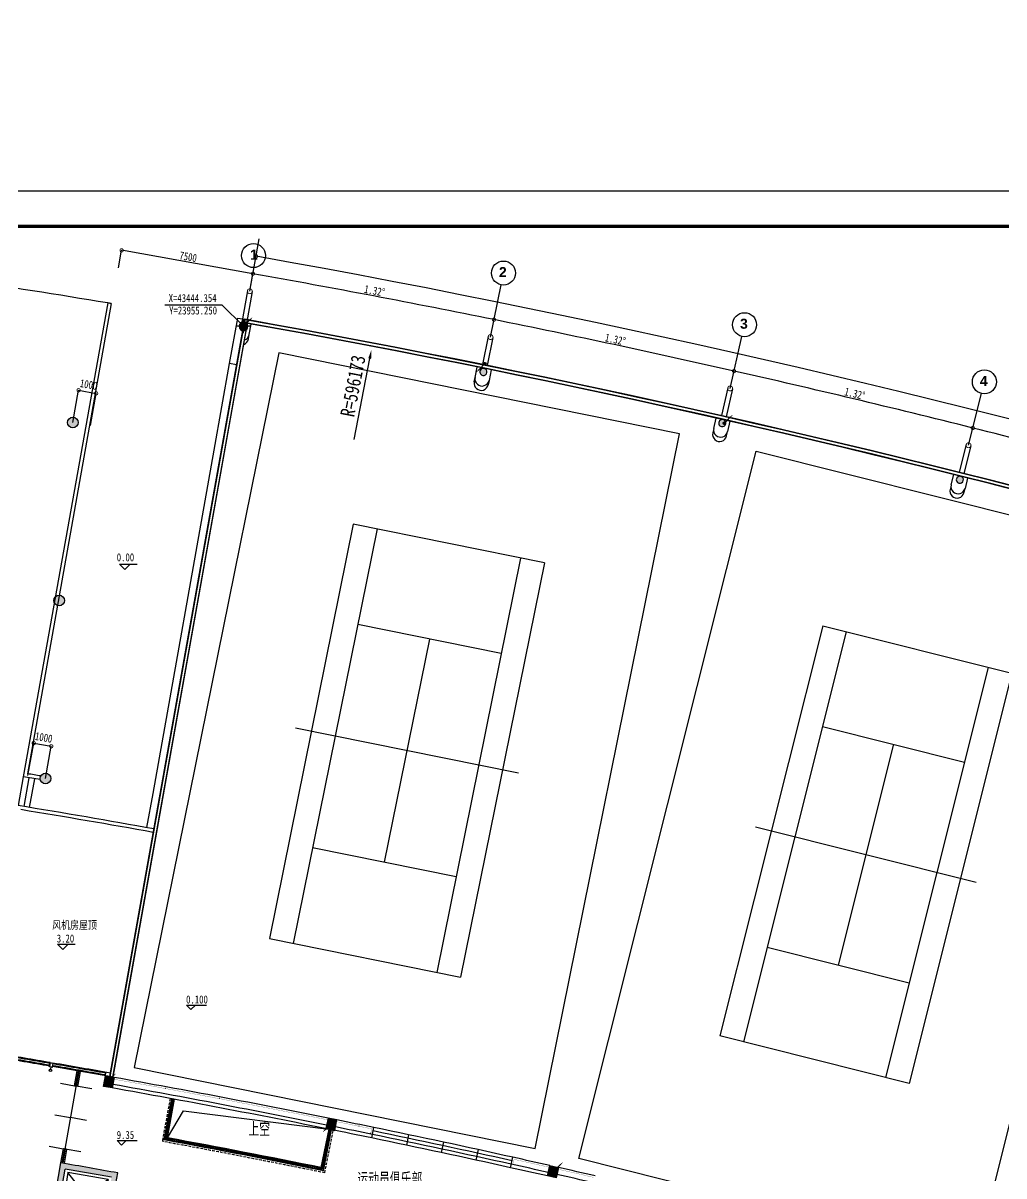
# Model space of a CAD drawing. Extents: x 23317406 to 24383751, y 42324270 to 43451021.
# Drawn here: x 23942852 to 23998013, y 42974335 to 43039150 of the extents above; entities that cross this region are included whole.
import ezdxf

# ---------------------------------------------------------------- set-up
doc = ezdxf.new("R2010")
doc.units = 0
doc.header["$MEASUREMENT"] = 0
for name, pattern in [('DASHED', [0.75, 0.5, -0.25]), ('HIDDEN', [9.525, 6.35, -3.175]), ('T-BW-SF$0$DOT2', [3.175, 0, -3.175])]:
    doc.linetypes.add(name, pattern=pattern)
doc.layers.get('0').update_dxf_attribs({"linetype": 'CONTINUOUS'})
doc.layers.get('DEFPOINTS').update_dxf_attribs({"linetype": 'CONTINUOUS'})
for name, color, linetype in [('FRAME', 7, 'CONTINUOUS'), ('场地', 5, 'CONTINUOUS'), ('墙', 7, 'CONTINUOUS'), ('柱填充', 8, 'CONTINUOUS'), ('柱形', 7, 'CONTINUOUS'), ('标注', 7, 'CONTINUOUS'), ('楼梯', 5, 'CONTINUOUS'), ('汉字', 7, 'CONTINUOUS'), ('电-强电平面-设备', 4, 'CONTINUOUS'), ('电-接地防雷-箭头', 3, 'CONTINUOUS'), ('钢', 4, 'CONTINUOUS'), ('门窗', 7, 'CONTINUOUS')]:
    doc.layers.add(name, color=color, linetype=linetype)
doc.styles.add('IDQSTYLE', font='txt.shx', dxfattribs={"width": 0.7, "bigfont": 'hztxt.shx'})
doc.styles.add('KSHZ', font='ROMANS.shx', dxfattribs={"height": 800, "bigfont": 'dfhz.shx'})
doc.styles.add('Q1', font='SimSun.ttf', dxfattribs={"width": 0.8, "height": 450})
doc.styles.add('Q200', font='SimSun.ttf', dxfattribs={"width": 0.8, "height": 450})
doc.styles.add('T-SG-01$0$Arial', font='ARIALBD.TTF')
doc.dimstyles.new('Q2', dxfattribs={"dimscale": 150, "dimtxt": 2.5, "dimasz": 2.5, "dimexe": 0, "dimexo": 0, "dimgap": 0.5, "dimtad": 1, "dimdec": 4, "dimdsep": 46, "dimtxsty": 'Q200', "dimblk1": 'DOTSMALL', "dimblk2": 'DOTSMALL', "dimsah": 1, "dimcen": 2.5, "dimadec": 0, "dimazin": 0, "dimtfac": 1, "dimtdec": 3, "dimtmove": 2, "dimatfit": 3, "dimldrblk": 'DOTSMALL', "dimfxl": 1, "dimtolj": 1, "dimtzin": 10, "dimarcsym": 0})

# ---------------------------------------------------------------- blocks, each defined once
blk = doc.blocks.new('_DOTSMALL')
at = {"color": 0, "linetype": 'ByBlock', "const_width": 0.5}
blk.add_lwpolyline([(-0.0625, 0, 1), (0.0625, 0, 1)], format="xyb", close=True, dxfattribs=at)
blk = doc.blocks.new('*D220')
at = {"color": 0, "linetype": 'ByBlock'}
blk.add_arc((23850579, 42364089), 599173, 74.60798, 75.92798, dxfattribs=at)
at = {"layer": 'DEFPOINTS', "color": 0, "linetype": 'ByBlock'}
for p in [(23996749, 42947221), (23996019, 42944311), (24005171, 42942975), (24009878, 42942735), (24009347, 42940806)]:
    blk.add_point(p, dxfattribs=at)
at = {"color": 0, "linetype": 'ByBlock', "xscale": 375, "yscale": 375, "zscale": 375}
for p, rotation in [((23996262, 42945281), 165.9279804355563), ((24009612, 42941770), 344.607980435464)]:
    blk.add_blockref('_DOTSMALL', p, dxfattribs=dict(at, rotation=rotation))
at = {"color": 0, "linetype": 'ByBlock', "insert": (24003024, 42943854), "char_height": 450, "attachment_point": 5, "rotation": 345.26798, "style": 'Q200'}
blk.add_mtext('\\A1;1.32°', dxfattribs=at)
blk = doc.blocks.new('*D221')
at = {"color": 0, "linetype": 'ByBlock'}
blk.add_arc((23850579, 42364089), 599173, 75.92798, 77.24798, dxfattribs=at)
at = {"layer": 'DEFPOINTS', "color": 0, "linetype": 'ByBlock'}
for p in [(23983056, 42949458), (23982614, 42947507), (23996749, 42947221), (23991795, 42946382), (23996019, 42944311)]:
    blk.add_point(p, dxfattribs=at)
at = {"color": 0, "linetype": 'ByBlock', "xscale": 375, "yscale": 375, "zscale": 375}
for p, rotation in [((23982835, 42948482), 167.247980435338), ((23996262, 42945281), 345.92798043534)]:
    blk.add_blockref('_DOTSMALL', p, dxfattribs=dict(at, rotation=rotation))
at = {"color": 0, "linetype": 'ByBlock', "insert": (23989627, 42947212), "char_height": 450, "attachment_point": 5, "rotation": 346.58798, "style": 'Q200'}
blk.add_mtext('\\A1;1.32°', dxfattribs=at)
blk = doc.blocks.new('*D222')
at = {"color": 0, "linetype": 'ByBlock'}
blk.add_arc((23850579, 42364089), 599173, 77.24798, 78.56798, dxfattribs=at)
at = {"layer": 'DEFPOINTS', "color": 0, "linetype": 'ByBlock'}
for p in [(23969734, 42953334), (23969139, 42950394), (23978343, 42949481), (23983056, 42949458), (23982614, 42947507)]:
    blk.add_point(p, dxfattribs=at)
at = {"color": 0, "linetype": 'ByBlock', "xscale": 375, "yscale": 375, "zscale": 375}
for p, rotation in [((23969338, 42951374), 168.5679804356824), ((23982835, 42948482), 347.2479804356174)]:
    blk.add_blockref('_DOTSMALL', p, dxfattribs=dict(at, rotation=rotation))
at = {"color": 0, "linetype": 'ByBlock', "insert": (23976158, 42950260), "char_height": 450, "attachment_point": 5, "rotation": 347.90798, "style": 'Q200'}
blk.add_mtext('\\A1;1.32°', dxfattribs=at)
blk = doc.blocks.new('*D223')
at = {"color": 0, "linetype": 'ByBlock'}
blk.add_arc((23850579, 42364089), 599173, 78.56798, 79.88798, dxfattribs=at)
at = {"layer": 'DEFPOINTS', "color": 0, "linetype": 'ByBlock'}
for p in [(23955953, 42954938), (23955602, 42952970), (23969734, 42953334), (23964824, 42952269), (23969139, 42950394)]:
    blk.add_point(p, dxfattribs=at)
at = {"color": 0, "linetype": 'ByBlock', "xscale": 375, "yscale": 375, "zscale": 375}
for p, rotation in [((23955777, 42953954), 169.8879804353212), ((23969338, 42951374), 348.567980435093)]:
    blk.add_blockref('_DOTSMALL', p, dxfattribs=dict(at, rotation=rotation))
at = {"color": 0, "linetype": 'ByBlock', "insert": (23962621, 42952998), "char_height": 450, "attachment_point": 5, "rotation": 349.22798, "style": 'Q200'}
blk.add_mtext('\\A1;1.32°', dxfattribs=at)
blk = doc.blocks.new('*D224')
at = {"color": 0, "linetype": 'ByBlock'}
blk.add_arc((23850579, 42364089), 600173, 68.00798, 79.88798, dxfattribs=at)
at = {"layer": 'DEFPOINTS', "color": 0, "linetype": 'ByBlock'}
for p in [(23956128, 42955923), (23955602, 42952970), (24036361, 42934783), (24075704, 42921518), (24074581, 42918736)]:
    blk.add_point(p, dxfattribs=at)
at = {"color": 0, "linetype": 'ByBlock', "xscale": 375, "yscale": 375, "zscale": 375}
for p, rotation in [((23955953, 42954938), 169.8879804353919), ((24075330, 42920590), 338.0079804357749)]:
    blk.add_blockref('_DOTSMALL', p, dxfattribs=dict(at, rotation=rotation))
at = {"color": 0, "linetype": 'ByBlock', "insert": (24016615, 42941150), "char_height": 450, "attachment_point": 5, "rotation": 343.94798, "style": 'Q200'}
blk.add_mtext('\\A1;11.88°', dxfattribs=at)
blk = doc.blocks.new('A$C78551AF3')
for points in [[(500, 1500, 0.4142136), (1500, 500), (1500, 1500)], [(1500, 2500), (1500, 1500), (2500, 1500, 0.4142136)]]:
    blk.add_hatch(color=256).paths.add_polyline_path(points)
for p, q in [((1500, 0), (1500, 3000)), ((0, 1500), (3000, 1500))]:
    blk.add_line(p, q)
blk.add_circle((1500, 1500), 1000)
blk = doc.blocks.new('A$C5D383393')
at = {"xscale": 0.25, "yscale": 0.25, "zscale": 0.25}
blk.add_blockref('A$C78551AF3', (0, 0), dxfattribs=at)
blk = doc.blocks.new('*D249')
at = {"color": 0, "linetype": 'ByBlock'}
for p, q in [((23948218, 42954286), (23948394, 42955271)), ((23955777, 42953954), (23948394, 42955271)), ((23955602, 42952970), (23955777, 42953954))]:
    blk.add_line(p, q, dxfattribs=at)
at = {"layer": 'DEFPOINTS', "color": 0, "linetype": 'ByBlock'}
for p in [(23948394, 42955271), (23948218, 42954286), (23955602, 42952970)]:
    blk.add_point(p, dxfattribs=at)
at = {"color": 0, "linetype": 'ByBlock', "xscale": 375, "yscale": 375, "zscale": 375}
for p, rotation in [((23948394, 42955271), 169.8879804354521), ((23955777, 42953954), 349.8879804354521)]:
    blk.add_blockref('_DOTSMALL', p, dxfattribs=dict(at, rotation=rotation))
at = {"color": 0, "linetype": 'ByBlock', "insert": (23952138, 42954908), "char_height": 450, "attachment_point": 5, "rotation": 349.88798, "style": 'Q200'}
blk.add_mtext('\\A1;7500', dxfattribs=at)
blk = doc.blocks.new('*D256')
at = {"color": 0, "linetype": 'ByBlock'}
for p, q in [((23945652, 42945591), (23945975, 42947405)), ((23945975, 42947405), (23946960, 42947230)), ((23946636, 42945415), (23946960, 42947230))]:
    blk.add_line(p, q, dxfattribs=at)
at = {"layer": 'DEFPOINTS', "color": 0, "linetype": 'ByBlock'}
for p in [(23946960, 42947230), (23945652, 42945591), (23946636, 42945415)]:
    blk.add_point(p, dxfattribs=at)
at = {"color": 0, "linetype": 'ByBlock', "xscale": 375, "yscale": 375, "zscale": 375}
for p, rotation in [((23945975, 42947405), 169.8879804351034), ((23946960, 42947230), 349.8879804351034)]:
    blk.add_blockref('_DOTSMALL', p, dxfattribs=dict(at, rotation=rotation))
at = {"color": 0, "linetype": 'ByBlock', "insert": (23946540, 42947724), "char_height": 450, "attachment_point": 5, "rotation": 349.88798, "style": 'Q200'}
blk.add_mtext('\\A1;1000', dxfattribs=at)
blk = doc.blocks.new('*D257')
at = {"color": 0, "linetype": 'ByBlock'}
for p, q in [((23943129, 42925749), (23943453, 42927564)), ((23943453, 42927564), (23944437, 42927389)), ((23944113, 42925574), (23944437, 42927389))]:
    blk.add_line(p, q, dxfattribs=at)
at = {"layer": 'DEFPOINTS', "color": 0, "linetype": 'ByBlock'}
for p in [(23944437, 42927389), (23943129, 42925749), (23944113, 42925574)]:
    blk.add_point(p, dxfattribs=at)
at = {"color": 0, "linetype": 'ByBlock', "xscale": 375, "yscale": 375, "zscale": 375}
for p, rotation in [((23943453, 42927564), 169.8879804355611), ((23944437, 42927389), 349.8879804355611)]:
    blk.add_blockref('_DOTSMALL', p, dxfattribs=dict(at, rotation=rotation))
at = {"color": 0, "linetype": 'ByBlock', "insert": (23944017, 42927883), "char_height": 450, "attachment_point": 5, "rotation": 349.88798, "style": 'Q200'}
blk.add_mtext('\\A1;1000', dxfattribs=at)
blk = doc.blocks.new('A$C3C4F7BE9')
at = {"layer": '场地'}
for p, q in [((8126, 44745), (0, 4559)), ((30670, 40187), (8126, 44745)), ((22544, 0), (30670, 40187)), ((12314, 35109), (7603, 11811)), ((23067, 32935), (12314, 35109)), ((13657, 34838), (8946, 11539)), ((21724, 33206), (17012, 9908)), ((23067, 32935), (18355, 9636)), ((20637, 27830), (12570, 29461)), ((16603, 28646), (14066, 16100)), ((21603, 21105), (9067, 23640)), ((18100, 15284), (10033, 16915)), ((7603, 11811), (18355, 9636)), ((0, 4559), (22543, 0))]:
    blk.add_line(p, q, dxfattribs=at)
blk = doc.blocks.new('M100')
at = {"layer": '门窗'}
blk.add_line((0, 1000), (0, 0), dxfattribs=at)
blk = doc.blocks.new('A$C46B536CB')
at = {"layer": '柱形'}
blk.add_line((0, 277), (116, 942), dxfattribs=at)
at = {"layer": '楼梯'}
for p, q in [((2865, 2302), (609, 2695)), ((2507, 282), (609, 2695)), ((251, 675), (2865, 2302)), ((2507, 282), (251, 675)), ((698, 505), (645, 210)), ((1878, 295), (1825, 0))]:
    blk.add_line(p, q, dxfattribs=at)
for centre, radius, start, end in [((540181, -94026), 548173, 169.8374, 170.05187), ((542421, -94510), 548173, 169.8277, 170.04217), ((97184, 539815), 548173, 259.85667, 259.98192), ((97184, 539815), 547873, 259.85667, 259.98199)]:
    blk.add_arc(centre, radius, start, end, dxfattribs=at)
blk = doc.blocks.new('*X408')
at = {"color": 0, "linetype": 'Continuous'}
for p, q in [((192.6, 446.7), (193.9, 448)), ((192.7, 446.4), (194.2, 447.9)), ((192.7, 447.2), (193.3, 447.9)), ((192.8, 446.1), (194.5, 447.8)), ((193, 445.8), (194.7, 447.6)), ((193.2, 445.7), (194.9, 447.4)), ((193.5, 445.5), (195, 447.1)), ((193.9, 445.5), (195.1, 446.7)), ((194.6, 445.8), (194.8, 446))]:
    blk.add_line(p, q, dxfattribs=at)
blk = doc.blocks.new('HC000749')
at = {"color": 0, "linetype": 'Continuous'}
blk.add_line((0, -0.06), (3.11, 3.12), dxfattribs=at)
blk.add_lwpolyline([(3.11, 3.12, 0.8, 0, 0), (5.06, 5, 0, 0, 0)], format="xyseb", dxfattribs=at)
blk.add_circle((0, 0), 0.625, dxfattribs=at)
at = {"color": 0, "linetype": 'Continuous', "xscale": 0.5, "yscale": 0.5, "zscale": 0.5}
blk.add_blockref('*X408', (-96.92, -223.38), dxfattribs=at)
at = {"color": 0, "style": 'IDQSTYLE', "width": 0.7}
blk.add_attdef('PSFHATT', (7.06, -0.63), '', height=2.5, dxfattribs=at)
blk = doc.blocks.new('*X411')
at = {"color": 0, "linetype": 'Continuous'}
for p, q in [((192.6, 446.7), (193.9, 448)), ((192.7, 446.4), (194.2, 447.9)), ((192.7, 447.2), (193.3, 447.9)), ((192.8, 446.1), (194.5, 447.8)), ((193, 445.8), (194.7, 447.6)), ((193.2, 445.7), (194.9, 447.4)), ((193.5, 445.5), (195, 447.1)), ((193.9, 445.5), (195.1, 446.7)), ((194.6, 445.8), (194.8, 446))]:
    blk.add_line(p, q, dxfattribs=at)
blk = doc.blocks.new('HC000750')
at = {"color": 0, "linetype": 'Continuous'}
blk.add_line((0, -0.06), (-3.11, -3.23), dxfattribs=at)
blk.add_lwpolyline([(-3.11, -3.23, 0.8, 0, 0), (-5.06, -5.12, 0, 0, 0)], format="xyseb", dxfattribs=at)
blk.add_circle((0, 0), 0.625, dxfattribs=at)
at = {"color": 0, "linetype": 'Continuous', "xscale": 0.5, "yscale": 0.5, "zscale": 0.5}
blk.add_blockref('*X411', (-96.92, -223.38), dxfattribs=at)
at = {"color": 0, "style": 'IDQSTYLE', "width": 0.7}
blk.add_attdef('PSFHATT', (2.63, -5.12), '', height=2.5, dxfattribs=at)

msp = doc.modelspace()

# ---------------------------------------------------------------- hatches: boundary and pattern name
at = {"layer": '柱填充'}
h = msp.add_hatch(color=256, dxfattribs=at)
edge = h.paths.add_edge_path()
edge.add_arc((23955250.55679, 43022102.21547), 200, 259.8879804354, 79.8879804354, ccw=False)
edge.add_arc((23955250.55679, 43022102.21547), 200, 79.8879804354, 259.8879804354, ccw=False)
h = msp.add_hatch(color=256, dxfattribs=at)
edge = h.paths.add_edge_path()
edge.add_arc((23945651.59366, 43016692.18648), 300, 0, 360)
edge = h.paths.add_edge_path()
edge.add_arc((23944882.56682, 43006684.5057), 300, 0, 360)
edge = h.paths.add_edge_path()
edge.add_arc((23944113.42506, 42996676.18057), 300, 0, 360)
edge = h.paths.add_edge_path()
edge.add_arc((23968743.57759, 43019535.55081), 200, 258.5679804356, 78.5679804342, ccw=False)
edge.add_arc((23968743.57759, 43019535.55081), 200, 78.5679804342, 258.5679804356, ccw=False)
edge = h.paths.add_edge_path()
edge.add_arc((23982172.85705, 43016658.06861), 200, 257.2479804358, 77.2479804347, ccw=False)
edge.add_arc((23982172.85705, 43016658.06861), 200, 77.2479804347, 257.2479804358, ccw=False)
edge = h.paths.add_edge_path()
edge.add_arc((23995532.80717, 43013472.31766), 200, 255.9279804359, 75.9279804344, ccw=False)
edge.add_arc((23995532.80717, 43013472.31766), 200, 75.9279804344, 255.9279804359, ccw=False)
for points in [[(23947868.03077, 42979282.98466), (23947973.63448, 42979873.83167), (23947481.48906, 42979961.60295), (23947375.85306, 42979371.08174)], [(23960376.07541, 42976897.63089), (23960494.97114, 42977485.73276), (23960004.88532, 42977584.80798), (23959885.9896, 42976996.70611)], [(23972338.21967, 42974334.91204), (23972825.88078, 42974224.51892), (23972958.34709, 42974809.71348), (23972470.68598, 42974920.1066)]]:
    msp.add_hatch(color=256, dxfattribs=at).paths.add_polyline_path(points)
h = msp.add_hatch(color=256, dxfattribs=at)
h.paths.add_polyline_path([(23945226.76566, 42974723.99382, -0.0012071074), (23947830.76376, 42974260.77343), (23947723.68398, 42973668.37658), (23948019.02615, 42973615.7042), (23948179.34836, 42974502.65377, 0.0014808823), (23944983.00982, 42975071.24459), (23944474.17209, 42972165.5323, 0.0008534921), (23942640.40418, 42972482.91007), (23942589.74722, 42972187.21787, -0.0021973591), (23947306.04707, 42971357.88649), (23947270.4722, 42971161.07583, -0.0001377107), (23947565.69451, 42971107.74037), (23947787.78886, 42972336.43154), (23947492.44668, 42972389.10392), (23947359.39669, 42971653.03225, 0.0012063309), (23944769.66308, 42972113.71457)])
h.paths.add_polyline_path([(23946754.63653, 42968307.32134, 0.0027241008), (23940939.97252, 42969323.46665), (23941456.41817, 42972380.14527, -0.0002522831), (23941998.46994, 42972288.17843), (23942048.80132, 42972583.92621, 0.0003898921), (23941210.58459, 42972725.90436), (23940594.18169, 42969077.61033, -0.0030010749), (23946996.49657, 42967958.77005), (23947387.82016, 42970123.68714, 0.000137964), (23947092.59783, 42970177.02256)])

# ---------------------------------------------------------------- linework, layer by layer
for p, q in [((23955601.70329, 43024071.14821), (23956128.42305, 43027024.54732)), ((23969139.47461, 43021495.53134), (23969734.09, 43024436.01302)), ((23982614.32068, 43018608.73769), (23983276.51612, 43021534.74131)), ((23996019.08986, 43015412.2994), (23996748.51389, 43018322.27201))]:
    msp.add_line(p, q)
at = {"linetype": 'ByBlock'}
msp.add_line((23961479.16128, 43015745.51267), (23962346.01168, 43020283.40193), dxfattribs=at)
at = {"color": 2}
for centre in [(23955809.03326, 43026076.41277), (23969867.87846, 43025097.6214), (23983425.5101, 43022193.09213), (23996912.6343, 43018977.01585)]:
    msp.add_circle(centre, 675, dxfattribs=at)
at = {"linetype": 'ByBlock'}
msp.add_solid([(23962264.1584, 43020299.03796), (23962427.86496, 43020267.76591), (23962439.82783, 43020774.5216)], dxfattribs=at)
at = {"layer": 'DEFPOINTS', "color": 0, "linetype": 'ByBlock'}
msp.add_point((23962439.82783, 43020774.5216), dxfattribs=at)
at = {"layer": 'FRAME'}
msp.add_lwpolyline([(23897901.89778, 42861519.9814), (23897901.89778, 43029719.9814), (24135701.89778, 43029719.9814), (24135701.89778, 42861519.9814)], close=True, dxfattribs=at)
at = {"layer": 'FRAME', "const_width": 180}
msp.add_lwpolyline([(23902901.89778, 42863519.9814), (23902901.89778, 43027719.9814), (24133701.89778, 43027719.9814), (24133701.89778, 42863519.9814)], close=True, dxfattribs=at)
at = {"layer": '场地'}
for p, q in [((23947612.09783, 43023413.31516), (23942862.42094, 42996781.14252)), ((23947809.44172, 43023380.72722), (23943094.904, 42996945.58529)), ((23942862.42094, 42996781.14252), (23942573.28413, 42995159.90775)), ((23943177.45018, 42996724.95908), (23942888.31337, 42995103.72431)), ((23943492.47941, 42996668.77564), (23943203.34261, 42995047.54087))]:
    msp.add_line(p, q, dxfattribs=at)
for centre, radius, start, end in [((23850578.58196, 42435190.26996), 596172.67138, 80.6331355208, 82.27904169929), ((23850578.5701, 42435190.19822), 596172.74409, 80.61360024294, 80.63282302627), ((23850578.58196, 42435190.26996), 569122.67138, 80.5707080443, 80.6682270118), ((23850578.58196, 42435190.26996), 569322.67138, 80.5707496245, 80.647823381)]:
    msp.add_arc(centre, radius, start, end, dxfattribs=at)
at = {"layer": '墙'}
for p, q in [((23954470.48544, 43020006.48617), (23954926.99954, 43022566.23132)), ((23954926.99954, 43022566.23132), (23955320.78609, 43022496.00202)), ((23955574.18986, 43021638.62727), (23955679.43444, 43022228.74739)), ((23954864.29563, 43019936.38946), (23954470.48544, 43020006.48617)), ((23962458.60175, 42976470.53388), (23962580.00605, 42977058.12302)), ((23970263.77858, 42974799.01837), (23970393.65568, 42975384.79302))]:
    msp.add_line(p, q, dxfattribs=at)
for points in [[(23968272.11843, 43019222.21039), (23968391.04153, 43019810.30686)], [(23969175.16987, 43019651.74218), (23969056.24676, 43019063.64571)], [(23981694.40087, 43016356.09655), (23981826.83999, 43016941.29741)], [(23982607.10762, 43016764.71196), (23982474.6685, 43016179.5111)], [(23995047.52163, 43013181.4476), (23995193.40647, 43013763.44226)], [(23995969.39917, 43013568.92918), (23995823.51433, 43012986.93453)]]:
    msp.add_lwpolyline(points, dxfattribs=at)
at = {"layer": '墙', "ltscale": 5000}
for start, end in [(67.1172342395, 67.1172342395), (66.2587266313, 66.2587266313), (64.4772342395, 64.4772342395), (64.9387266313, 64.9387266313)]:
    msp.add_arc((23850578.58196, 42857442.58139), 533172.67138, start, end, dxfattribs=at)
at = {"layer": '墙'}
for centre, radius, start, end in [((23850634.74669, 42857737.27781), 530172.67138, 79.4743453394, 79.4743453394), ((23850639.30178, 42857736.37231), 530172.67138, 78.1227654233, 78.1227654233), ((23850644.55659, 42857735.23786), 530172.67138, 77.5606287088, 77.5606287088), ((23850649.0789, 42857734.18074), 530172.67138, 76.2090487927, 76.2090487927), ((23955179.54578, 43021709.00981), 400, 290.0322397425, 349.8879385898), ((23968664.63581, 43019142.97232), 399.56457, 168.5055077149, 348.5488349659), ((23982083.8102, 43016268.55106), 400, 167.2479385896, 347.2479385897), ((23995434.38883, 43013085.06059), 400, 165.9279804353, 345.9279804354), ((23850578.58196, 42435190.26996), 553322.67138, 78.5938878522, 79.8620633223), ((23850582.30059, 42435173.73698), 552488.39933, 80.0613781183, 80.0821191079), ((23850578.58196, 42435190.26996), 552922.67138, 78.5938878522, 79.8620602055), ((23850620.41714, 42435180.80378), 552922.67138, 78.3261411162, 78.5465112167), ((23850620.41714, 42435180.80378), 553322.67138, 78.3261411162, 78.5465112167), ((23850620.41714, 42435180.80378), 552722.67138, 78.3261411162, 78.5724186335), ((23850582.30059, 42435173.73698), 548888.39933, 80.061246465, 80.0821234887), ((23850620.41714, 42435180.80378), 553322.67138, 77.2783248936, 77.4986961509), ((23850620.41714, 42435180.80378), 552722.67138, 77.2783344604, 77.4986961509), ((23850620.41714, 42435180.80378), 552922.67138, 77.2783248936, 77.4986961509), ((23850536.74751, 42435199.73939), 552922.67138, 76.9972577853, 77.2176290427), ((23850536.74751, 42435199.73939), 553322.67138, 76.9972577853, 77.2176290427)]:
    msp.add_arc(centre, radius, start, end, dxfattribs=at)
at = {"layer": '柱填充', "linetype": 'T-BW-SF$0$DOT2', "ltscale": 10}
for p, q in [((23962401.1365, 42976686.62213), (23962461.83865, 42976980.4167)), ((23962401.1365, 42976686.62213), (23962461.83865, 42976980.4167)), ((23970404.6981, 42974972.62157), (23970469.63665, 42975265.5089))]:
    msp.add_line(p, q, dxfattribs=at)
for centre, start, end in [((23850578.58196, 42435190.26996), 78.5938878522, 79.8620633223), ((23850578.58196, 42435190.26996), 78.5938878522, 79.8620625435), ((23850620.41714, 42435180.80378), 78.3364978465, 78.5465112167), ((23850620.41714, 42435180.80378), 78.3364978465, 78.5465112167), ((23850620.41714, 42435180.80378), 77.2783248936, 77.4883394207), ((23850536.74751, 42435199.73939), 77.0076145156, 77.2176290427)]:
    msp.add_arc(centre, 553222.67138, start, end, dxfattribs=at)
at = {"layer": '柱形'}
for p, q in [((23953601.39764, 43015133.37652), (23954470.48544, 43020006.48617)), ((23950160.16108, 42995837.83107), (23953601.39764, 43015133.37652)), ((23949817.79315, 42993918.12118), (23950160.16108, 42995837.83107)), ((23944414.68759, 42980448.30175), (23944397.72689, 42980349.75057)), ((23944420.60066, 42980447.2841), (23944403.63996, 42980348.73293)), ((23947375.85306, 42979371.08174), (23947481.48906, 42979961.60295)), ((23947481.48906, 42979961.60295), (23947973.63448, 42979873.83167)), ((23947973.63448, 42979873.83167), (23947868.03077, 42979282.98466)), ((23947868.03077, 42979282.98466), (23947375.85306, 42979371.08174)), ((23960004.88532, 42977584.80798), (23959885.9896, 42976996.70611)), ((23959885.9896, 42976996.70611), (23960376.07541, 42976897.63089)), ((23960494.97114, 42977485.73276), (23960004.88532, 42977584.80798)), ((23960376.07541, 42976897.63089), (23960494.97114, 42977485.73276)), ((23944474.17209, 42972165.5323), (23944983.00982, 42975071.24459)), ((23944769.66308, 42972113.71457), (23945226.76566, 42974723.99382)), ((23948019.02615, 42973615.7042), (23948179.34836, 42974502.65377)), ((23972338.21967, 42974334.91204), (23972470.68598, 42974920.1066)), ((23972470.68598, 42974920.1066), (23972958.34709, 42974809.71348)), ((23972958.34709, 42974809.71348), (23972825.88078, 42974224.51892)), ((23972825.88078, 42974224.51892), (23972338.21967, 42974334.91204))]:
    msp.add_line(p, q, dxfattribs=at)
for points in [[(23944386.13249, 42980706.8914, -0.0000338739), (23944533.9584, 42980681.44534), (23944491.55664, 42980435.06739, 0.0000677785), (23944343.72988, 42980460.50844)], [(23944391.02795, 42980699.96087, -0.0000311642), (23944527.02779, 42980676.55049), (23944486.66135, 42980441.99887, 0.0000623556), (23944350.66072, 42980465.40464)]]:
    msp.add_lwpolyline(points, format="xyb", close=True, dxfattribs=at)
for centre, radius in [((23945651.59366, 43016692.18648), 300), ((23944882.56682, 43006684.5057), 300), ((23944113.42506, 42996676.18057), 300), ((23944387.9629, 42980275.32836), 75), ((23944387.9629, 42980275.32836), 69)]:
    msp.add_circle(centre, radius, dxfattribs=at)
for centre, radius, start, end in [((23955250.55679, 43022102.21547), 200, 79.8879804354, 259.8879804354), ((23955250.55679, 43022102.21547), 200, 259.8879804354, 79.8879804354), ((23968743.57759, 43019535.55081), 200, 78.5679804342, 258.5679804356), ((23968743.57759, 43019535.55081), 200, 78.5679804342, 258.5679804356), ((23968743.57759, 43019535.55081), 200, 258.5679804356, 78.5679804342), ((23968743.57759, 43019535.55081), 200, 258.5679804356, 78.5679804342), ((23982172.85705, 43016658.06861), 200, 77.2479804347, 257.2479804358), ((23982172.85705, 43016658.06861), 200, 77.2479804347, 257.2479804358), ((23982172.85705, 43016658.06861), 200, 257.2479804358, 77.2479804347), ((23982172.85705, 43016658.06861), 200, 257.2479804358, 77.2479804347), ((23995532.80717, 43013472.31766), 200, 75.9279804344, 255.9279804359), ((23995532.80717, 43013472.31766), 200, 75.9279804344, 255.9279804359), ((23995532.80717, 43013472.31766), 200, 255.9279804359, 75.9279804344), ((23995532.80717, 43013472.31766), 200, 255.9279804359, 75.9279804344), ((23850578.58196, 42435190.26996), 567472.67138, 79.8879804354, 80.6704958202), ((23850578.58196, 42435190.26996), 567272.67138, 79.8879804354, 80.65056945), ((23850592.86982, 42435187.7807), 548072.67138, 79.7435743376, 80.0829673231), ((23850592.86982, 42435187.7807), 547772.67138, 79.7749480874, 80.0515965909)]:
    msp.add_arc(centre, radius, start, end, dxfattribs=at)
at = {"layer": '标注'}
for p in [(23950833.11167, 43023317.099), (23955250.55679, 43022102.21547)]:
    msp.add_line(p, (23954035.67327, 43023317.099), dxfattribs=at)
at = {"layer": '楼梯'}
for p, q in [((23950852.15397, 42976402.17663), (23951271.26054, 42978663.66944)), ((23950910.42787, 42976442.22851), (23951320.42342, 42978654.55843)), ((23959660.58573, 42974746.82713), (23960106.54728, 42976952.1884)), ((23959699.68351, 42974687.90885), (23960155.55531, 42976942.27814))]:
    msp.add_line(p, q, dxfattribs=at)
for radius, start, end in [(550422.67138, 78.5653780818, 79.5034928204), (550472.67138, 78.5705825528, 79.4982883493)]:
    msp.add_arc((23850578.58196, 42435190.26996), radius, start, end, dxfattribs=at)
at = {"layer": '汉字', "color": 0}
for p, q in [((23948279.8982, 43008735.7964), (23949268.65805, 43008735.7964)), ((23948279.8982, 43008735.7964), (23948579.8982, 43008435.7964)), ((23948879.8982, 43008735.7964), (23948579.8982, 43008435.7964)), ((23944787.95171, 42987361.18485), (23945776.71157, 42987361.18485)), ((23944787.95171, 42987361.18485), (23945087.95171, 42987061.18485)), ((23945387.95171, 42987361.18485), (23945087.95171, 42987061.18485)), ((23952045.4202, 42983939.07173), (23953163.4202, 42983939.07173)), ((23952045.4202, 42983939.07173), (23952295.4202, 42983689.07173)), ((23952545.4202, 42983939.07173), (23952295.4202, 42983689.07173)), ((23950968.70094, 42976482.27592), (23951872.05372, 42977991.99796)), ((23951872.05372, 42977991.99796), (23960180.052, 42976937.25877)), ((23948145.42396, 42976324.25138), (23949263.42396, 42976324.25138)), ((23948145.42396, 42976324.25138), (23948395.42396, 42976074.25138)), ((23948645.42396, 42976324.25138), (23948395.42396, 42976074.25138))]:
    msp.add_line(p, q, dxfattribs=at)
at = {"layer": '钢', "ltscale": 30}
for p, q in [((23955466.69145, 43024097.26486), (23955147.91608, 43022309.84206)), ((23955737.4197, 43024048.98221), (23955418.64433, 43022261.55942)), ((23969005.10022, 43021524.75123), (23968687.57118, 43019954.51212)), ((23969274.64438, 43021470.24481), (23968957.11533, 43019900.00571)), ((23982480.65508, 43018641.04531), (23982127.03778, 43017078.53759)), ((23982748.87208, 43018580.34406), (23982395.25478, 43017017.83635)), ((23995886.20397, 43015447.67761), (23995496.68611, 43013893.73058)), ((23996152.95146, 43015380.81374), (23995763.4336, 43013826.86671))]:
    msp.add_line(p, q, dxfattribs=at)
at = {"layer": '钢'}
for p, q in [((23955530.28103, 43021392.4247), (23955574.18986, 43021638.62727)), ((23968222.66253, 43018977.64193), (23968272.19621, 43019222.59504)), ((23969056.24676, 43019063.64571), (23969007.23535, 43018819.07783)), ((23981694.40087, 43016356.09655), (23981638.91829, 43016112.91503)), ((23982419.59117, 43015936.14696), (23982474.7547, 43016179.89396)), ((23995040.82233, 43013156.51272), (23994981.91488, 43012921.50665)), ((23995762.42358, 43012745.00979), (23995823.18733, 43012987.42138))]:
    msp.add_line(p, q, dxfattribs=at)
at = {"layer": '钢', "linetype": 'HIDDEN', "const_width": 50}
for points in [[(23955466.69145, 43024097.26486, 0.9999977471), (23955737.4197, 43024048.98221, 0.9999977471)], [(23982748.87208, 43018580.34406, -0.9999977471), (23982480.65508, 43018641.04531, -0.9999977471)]]:
    msp.add_lwpolyline(points, format="xyb", close=True, dxfattribs=at)
at = {"layer": '钢', "const_width": 50}
for points in [[(23969005.10022, 43021524.75123, 0.9999977471), (23969274.64438, 43021470.24481, 0.9999977471)], [(23996152.95146, 43015380.81374, -0.9999977471), (23995886.20397, 43015447.67761, -0.9999977471)]]:
    msp.add_lwpolyline(points, format="xyb", close=True, dxfattribs=at)
at = {"layer": '钢'}
for centre, start, end in [((23955136.0812, 43021462.81748), 289.9601503812, 349.8879385898), ((23968615.17113, 43018898.35988), 168.5679804354, 348.5679804355), ((23982029.05204, 43016024.62202), 167.2479385896, 347.2479385897), ((23995374.02616, 43012842.45766), 165.9279804353, 345.9279804354)]:
    msp.add_arc(centre, 400, start, end, dxfattribs=at)
at = {"layer": '门窗'}
for p, q in [((23947727.2656, 42979917.95865), (23955320.78609, 43022496.00202)), ((23947746.95496, 42979914.44735), (23955336.96389, 43022472.8009)), ((23947904.46524, 42979886.33129), (23955466.38208, 43022287.16815)), ((23947924.12627, 42979882.66117), (23955482.55883, 43022263.96108)), ((23945740.98273, 42979405.5411), (23945887.39312, 42980242.83429)), ((23945814.86175, 42979392.6225), (23945961.2716, 42980229.91261)), ((23945864.1086, 42979383.97674), (23946010.52295, 42980221.29259)), ((23945937.98762, 42979371.05814), (23946084.39852, 42980208.35422)), ((23947481.48906, 42979961.60295), (23947516.53119, 42980158.63366)), ((23945218.86272, 42975842.20844), (23945831.74424, 42979343.97549)), ((23950793.87925, 42976362.12029), (23951222.09682, 42978672.776)), ((23950968.70094, 42976482.27592), (23951369.58549, 42978645.44297)), ((23959621.48706, 42974805.74097), (23960057.53925, 42976962.09866)), ((23959738.78038, 42974628.98611), (23960204.56333, 42976932.36789)), ((23964533.0868, 42976650.91593), (23964409.56466, 42976063.76835)), ((23944983.00982, 42975071.24459), (23945120.82093, 42975859.36015)), ((23945056.88884, 42975058.32599), (23945194.69995, 42975846.44154)), ((23945106.13615, 42975049.68285), (23945243.94677, 42975837.79559)), ((23945180.01517, 42975036.76425), (23945317.82579, 42975824.87699)), ((23966489.85158, 42976235.56332), (23966364.20761, 42975648.86613)), ((23968445.10201, 42975813.13938), (23968317.33784, 42975226.90025))]:
    msp.add_line(p, q, dxfattribs=at)
at = {"layer": '门窗', "linetype": 'DASHED', "ltscale": 300}
for points in [[(23951123.77105, 42978690.99803), (23950677.32731, 42976281.99421)], [(23959816.97142, 42974511.12728), (23960302.57939, 42976912.54737)]]:
    msp.add_lwpolyline(points, dxfattribs=at)
msp.add_lwpolyline([(23950677.32731, 42976281.99421, -0.0042296252), (23959816.97142, 42974511.12728)], format="xyb", dxfattribs=at)
at = {"layer": '门窗'}
for centre, radius, start, end in [((23850578.58196, 42435190.26996), 596572.67138, 69.332781864, 79.88798043549), ((23850578.58196, 42435190.26996), 596552.67138, 69.33470292119, 79.88605953958), ((23850578.58196, 42435190.26996), 596392.67138, 69.35007601767, 79.87068773395), ((23850578.58196, 42435190.26996), 596372.67138, 69.35199823481, 79.86876567823), ((23850592.88397, 42435187.85065), 553322.67138, 80.2442972653, 80.5495643109), ((23850592.88397, 42435187.85065), 553372.67138, 80.2442964278, 80.5495648769), ((23850592.88397, 42435187.85065), 553472.67138, 80.2442947534, 80.5495660086), ((23850592.88397, 42435187.85065), 553522.67138, 80.2442939165, 80.5495665743), ((23850592.88397, 42435187.85065), 553322.67138, 79.867270718, 80.2287649775), ((23850592.88397, 42435187.85065), 553372.67138, 79.9153303283, 80.2287655435), ((23850592.88397, 42435187.85065), 553472.67138, 79.9153303283, 80.2287666752), ((23850592.88397, 42435187.85065), 553522.67138, 79.8894818248, 80.2287672409), ((23850578.58196, 42435190.26996), 552722.67138, 78.5679804354, 79.8620586455), ((23850620.41714, 42435180.80378), 553322.67138, 77.4986961509, 78.3261411162), ((23850578.58196, 42435190.26996), 550372.67138, 78.5601726651, 79.5086982371), ((23850578.58196, 42435190.26996), 550522.67138, 78.5757860786, 79.4930848236), ((23850620.41714, 42435180.80378), 552722.67138, 77.4986961509, 78.3261411162), ((23850620.41714, 42435180.80378), 552922.67138, 77.4986961509, 78.3261411162), ((23850620.41714, 42435180.80378), 553122.67138, 77.4986961509, 78.3261411162)]:
    msp.add_arc(centre, radius, start, end, dxfattribs=at)

# ---------------------------------------------------------------- block references
at = {"xscale": -1}
msp.add_blockref('A$C5D383393', (23955625.55717, 43021727.21536), dxfattribs=at)
at = {"layer": '场地'}
msp.add_blockref('A$C3C4F7BE9', (23949102.27137, 42975868.70537), dxfattribs=at)
at = {"layer": '场地', "xscale": -1, "rotation": 334.4959608708573}
msp.add_blockref('A$C3C4F7BE9', (23994458.00846, 42965604.0693), dxfattribs=at)
at = {"layer": '柱填充'}
msp.add_blockref('A$C46B536CB', (23944769.66324, 42971836.26389), dxfattribs=at)
at = {"layer": '电-强电平面-设备', "xscale": 100, "yscale": 100, "zscale": 100}
for p in [(23955265.19767, 43022124.15465), (23982277.16035, 43016646.86282), (23947579.74156, 42979605.56044), (23972725.24853, 42974625.64341)]:
    msp.add_blockref('HC000749', p, dxfattribs=at)
at = {"layer": '电-接地防雷-箭头', "color": 3, "xscale": 100, "yscale": 100, "zscale": 100}
for p in [(23968827.59739, 43020011.91969), (23960194.8274, 42977296.05817)]:
    msp.add_blockref('HC000750', p, dxfattribs=at)
at = {"layer": '门窗', "yscale": 0.9000000000000001, "zscale": 0.9000000000000001}
for p, xscale, rotation in [((23945839.50291, 42979388.30159), -0.9000000000000001, 80.07174683687168), ((23945839.50291, 42979388.30159), 0.9000000000000001, 260.0717468345483), ((23945529.15619, 42977615.25762), 0.9000000000000001, 80.07174683657007), ((23945529.15761, 42977615.26568), -0.9000000000000001, 79.89261481930471), ((23945529.18212, 42977615.25308), -0.9000000000000001, 260.0725848157043), ((23945529.18353, 42977615.26106), 0.9000000000000001, 259.8917768401705), ((23945213.26909, 42975843.20066), 0.9000000000000001, 79.8926148190031), ((23945213.26909, 42975843.20066), -0.9000000000000001, 259.8917768404722)]:
    msp.add_blockref('M100', p, dxfattribs=dict(at, xscale=xscale, rotation=rotation))

# ---------------------------------------------------------------- texts
at = {"color": 3, "style": 'T-SG-01$0$Arial'}
for s, p in [('1', (23955616.23303, 43025847.87325)), ('2', (23969613.08995, 43024869.08188)), ('3', (23983170.72158, 43021964.55261)), ('4', (23996657.84579, 43018748.47633))]:
    msp.add_text(s, height=562.5, dxfattribs=at).set_placement(p)
at = {"layer": '标注', "style": 'Q1', "width": 0.8}
msp.add_text('R=596173', height=800, rotation=79.1853602866, dxfattribs=at).set_placement((23961467.49811, 43016962.32902))
at = {"layer": '汉字', "color": 0, "style": 'Q1', "width": 0.8}
for s, p in [('X=43444.354', (23951041.00985, 43023464.13626)), ('Y=23955.250', (23951066.97573, 43022767.49298)), ('0.00', (23948121.33296, 43008890.4998)), ('风机房屋顶', (23944486.38701, 42988215.3792)), ('3.20', (23944748.6246, 42987458.62229)), ('0.100', (23952020.33981, 42984029.74975)), ('9.35', (23948120.34356, 42976414.92939))]:
    msp.add_text(s, height=450, dxfattribs=at).set_placement(p)
at = {"layer": '汉字', "style": 'KSHZ', "width": 0.8}
for s, p in [('上空', (23955530.21848, 42976563.74779)), ('运动员俱乐部', (23961654.21308, 42973731.65925))]:
    msp.add_text(s, height=800, dxfattribs=at).set_placement(p)

# ---------------------------------------------------------------- dimensions: what is measured, and where the dimension line sits
at = {"layer": '标注'}
for base, line1, line2, picture, middle in [((24036361.09672, 43005884.66513), ((23955601.70329, 43024071.14821), (23956128.42305, 43027024.54732)), ((24074580.75686, 42989837.5186), (24075704.1892, 42992619.22667)), '*D224', (24016615.27058, 43012251.13946)), ((23964824.19396, 43023370.37016), ((23955601.70329, 43024071.14821), (23955952.8498, 43026040.08095)), ((23969139.47461, 43021495.53134), (23969734.09, 43024436.01302)), '*D223', (23962620.97835, 43024099.41842)), ((23978343.37455, 43020582.48711), ((23982614.32068, 43018608.73769), (23983055.78431, 43020559.40677)), ((23969139.47461, 43021495.53134), (23969734.09, 43024436.01302)), '*D222', (23976157.53819, 43021362.09587)), ((23991794.74501, 43017483.91188), ((23982614.32068, 43018608.73769), (23983055.78431, 43020559.40677)), ((23996019.08986, 43015412.2994), (23996748.51389, 43018322.27201)), '*D221', (23989627.44801, 43018313.66735)), ((24005171.16613, 43014076.28901), ((24009346.66766, 43011907.91296), (24009877.51132, 43013836.17773)), ((23996019.08986, 43015412.2994), (23996748.51389, 43018322.27201)), '*D220', (24003023.55877, 43014955.7508))]:
    dim = msp.add_angular_dim_2l(base=base, line1=line1, line2=line2, dimstyle='Q2', override={"dimadec": 4, "dimazin": 2}, dxfattribs=at)
    dim.commit()
    dim.dimension.update_dxf_attribs({"geometry": picture, "text_midpoint": middle, "insert": (0, 71101.611)})
for p1, p2, distance, picture, middle in [((23955601.70329, 43024071.14821), (23948218.20552, 43025387.94761), -1000, '*D249', (23952138.19964, 43026009.35419)), ((23945651.59366, 43016692.18648), (23946636.06003, 43016516.61323), 1843.46157, '*D256', (23946539.91335, 43018825.31815)), ((23943128.84378, 42996851.10948), (23944113.31015, 42996675.53623), 1843.46157, '*D257', (23944017.16347, 42998984.24115))]:
    dim = msp.add_aligned_dim(p1=p1, p2=p2, distance=distance, dimstyle='Q2', dxfattribs=at)
    dim.commit()
    dim.dimension.update_dxf_attribs({"geometry": picture, "text_midpoint": middle, "insert": (0, 71101.611)})

doc.saveas('drawing.dxf')
